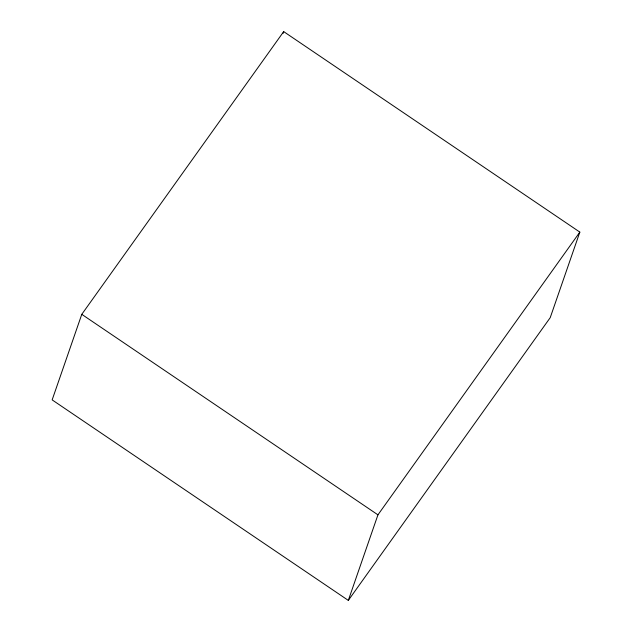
<?xml version="1.0" encoding="UTF-8"?>
<svg xmlns="http://www.w3.org/2000/svg" width="632" height="632" viewBox="0 0 632 632"><rect width="100%" height="100%" fill="white"/><g stroke="black" fill="none" stroke-linecap="round" stroke-linejoin="round"><path stroke-width="0.95" d="M81.781 314.333L52.156 399.89L348.319 600.4L550.219 317.667L579.844 232.11L283.681 31.6L81.781 314.333L377.944 514.843L348.319 600.4M283.041 33.457L283.681 31.6M377.944 514.843L579.844 232.11"/></g></svg>
